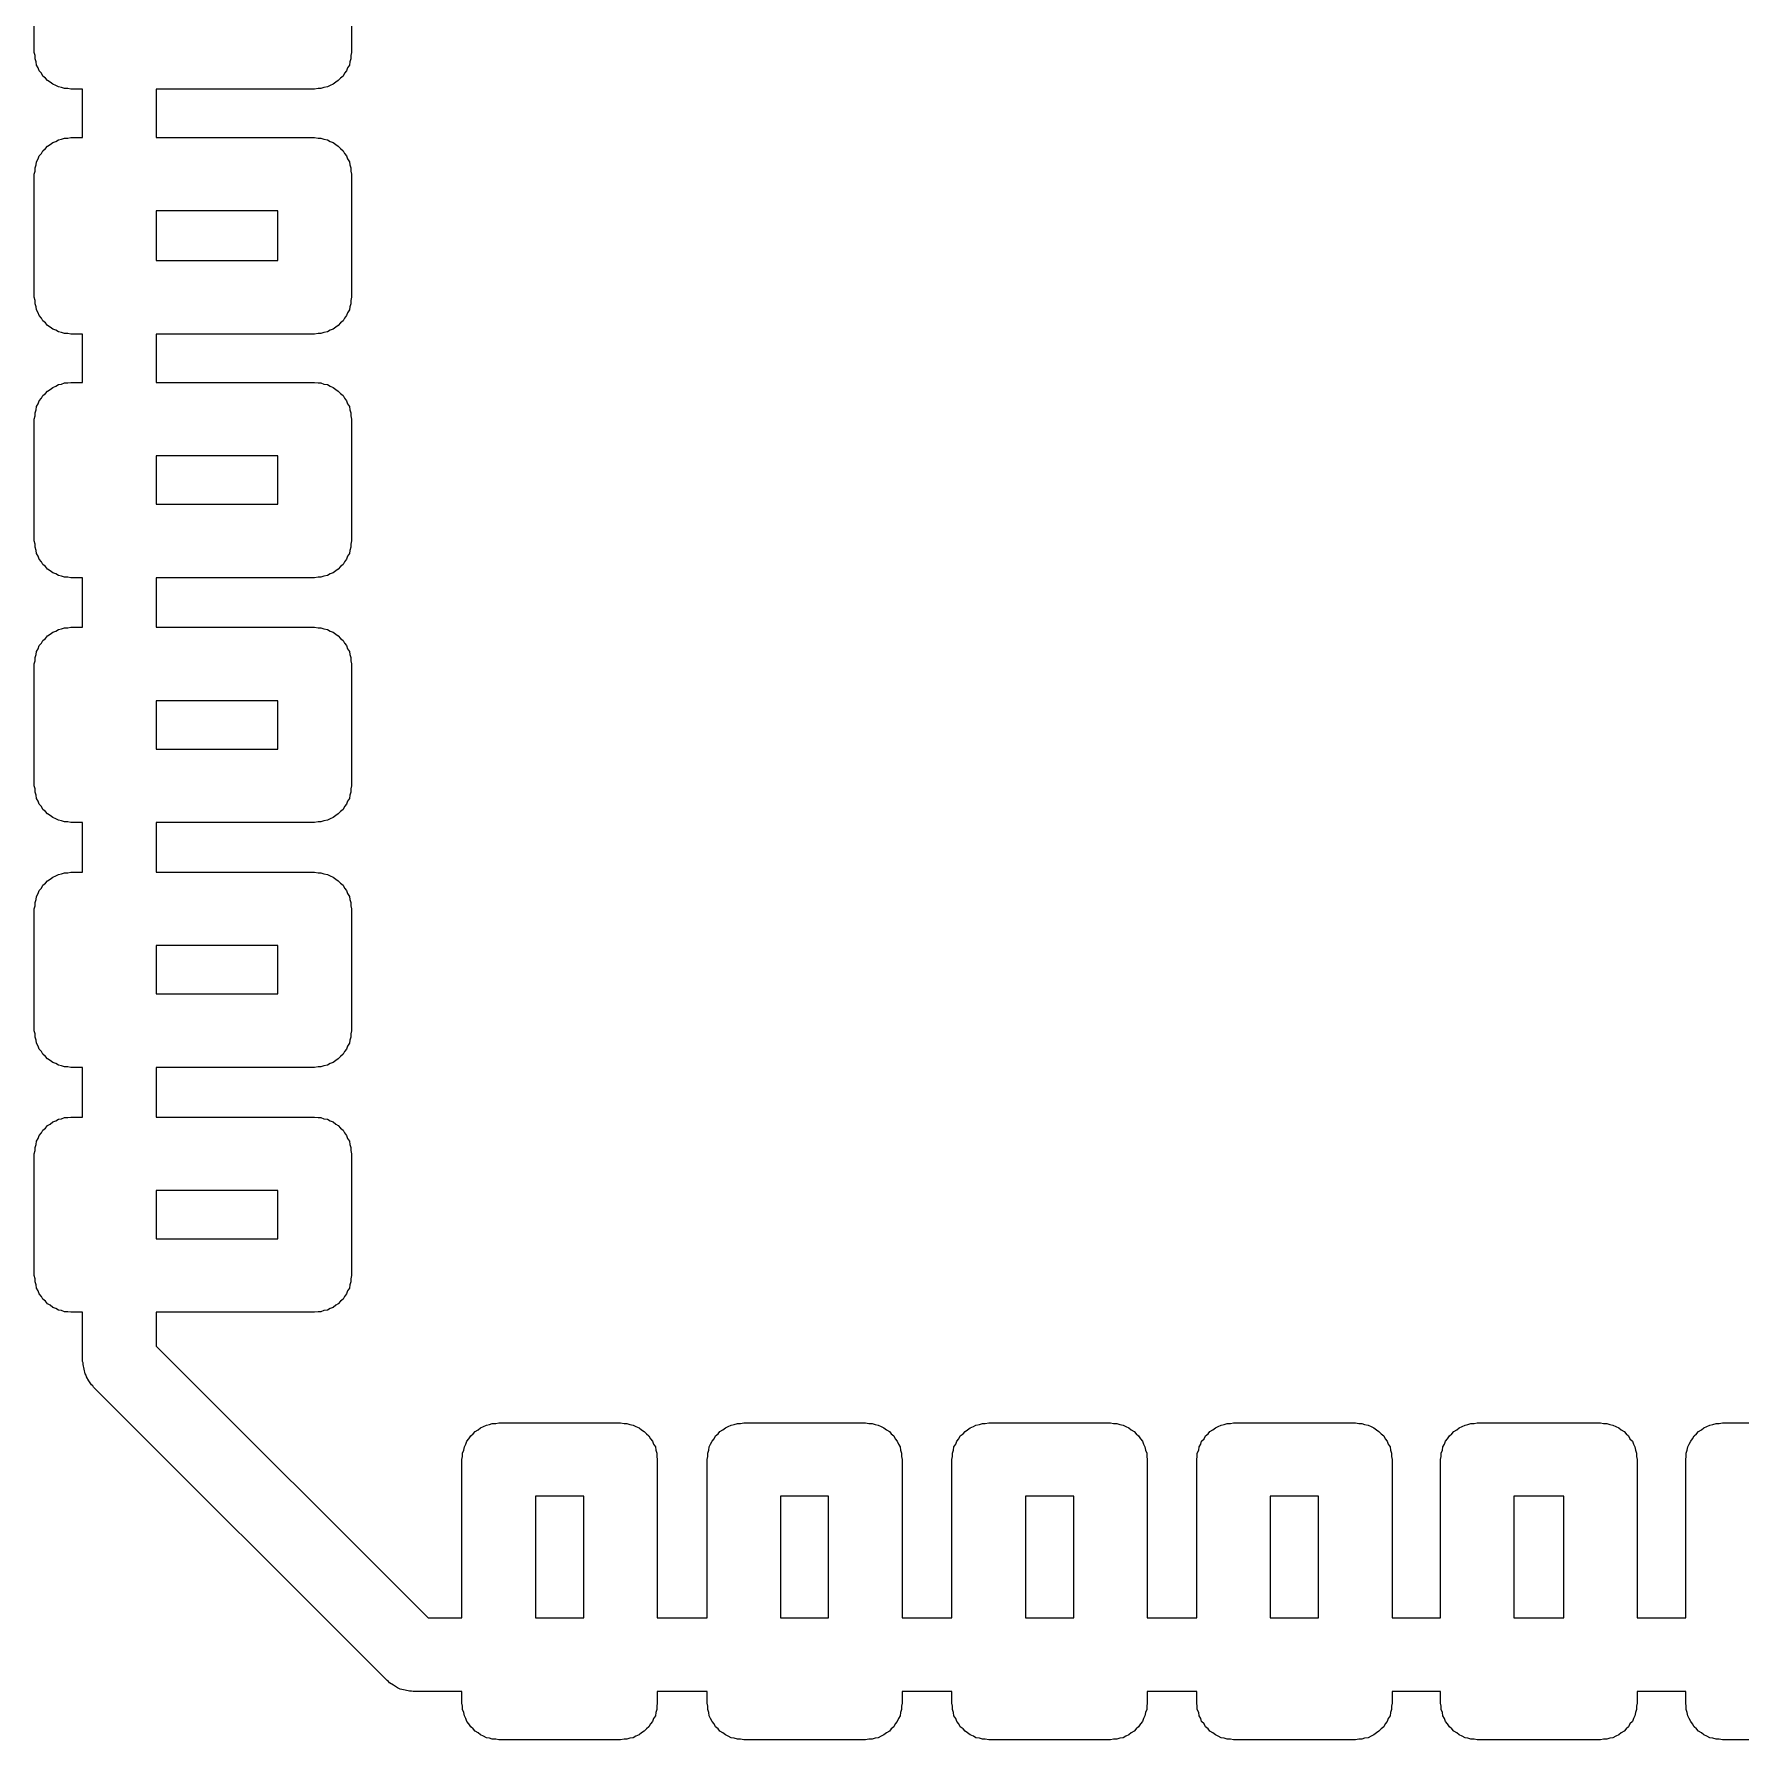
# Model space of a CAD drawing. Extents: x 17 to 274, y -105 to -6.
# Drawn here: x 143.427 to 146.913, y -53.073 to -49.587 of the extents above; entities that cross this region are included whole.
import ezdxf

# ---------------------------------------------------------------- set-up
doc = ezdxf.new("R2010")
doc.units = 0
doc.header["$MEASUREMENT"] = 0
doc.layers.add('BLACK', color=7, linetype='CONTINUOUS')

msp = doc.modelspace()

# ---------------------------------------------------------------- linework, layer by layer
at = {"layer": 'Black'}
for p, q in [((143.427, -49.6245), (143.427, -49.3755)), ((144.075, -49.3755), (144.075, -49.6245)), ((143.429, -49.6309), (143.427, -49.6245)), ((143.429, -49.6375), (143.429, -49.6309)), ((143.431, -49.6437), (143.429, -49.6375)), ((143.432, -49.6501), (143.431, -49.6437)), ((144.072, -49.6437), (144.071, -49.6501)), ((144.074, -49.6375), (144.072, -49.6437)), ((144.075, -49.6245), (144.074, -49.6309)), ((144.074, -49.6309), (144.074, -49.6375)), ((143.435, -49.6558), (143.432, -49.6501)), ((143.437, -49.662), (143.435, -49.6558)), ((143.442, -49.667), (143.437, -49.662)), ((143.445, -49.6727), (143.442, -49.667)), ((143.45, -49.6769), (143.445, -49.6727)), ((143.454, -49.6819), (143.45, -49.6769)), ((143.46, -49.6852), (143.454, -49.6819)), ((144.048, -49.6819), (144.043, -49.6852)), ((144.053, -49.6769), (144.048, -49.6819)), ((144.058, -49.6727), (144.053, -49.6769)), ((144.061, -49.667), (144.058, -49.6727)), ((144.065, -49.662), (144.061, -49.667)), ((144.067, -49.6558), (144.065, -49.662)), ((144.071, -49.6501), (144.067, -49.6558)), ((143.465, -49.6894), (143.46, -49.6852)), ((143.471, -49.6917), (143.465, -49.6894)), ((143.477, -49.6949), (143.471, -49.6917)), ((143.483, -49.6961), (143.477, -49.6949)), ((143.489, -49.6983), (143.483, -49.6961)), ((143.496, -49.6983), (143.489, -49.6983)), ((143.502, -49.6995), (143.496, -49.6983)), ((143.526, -49.6995), (143.502, -49.6995)), ((143.526, -49.7984), (143.526, -49.6995)), ((144, -49.6995), (143.676, -49.6995)), ((143.676, -49.6995), (143.676, -49.7984)), ((144.007, -49.6983), (144, -49.6995)), ((144.013, -49.6983), (144.007, -49.6983)), ((144.019, -49.6961), (144.013, -49.6983)), ((144.026, -49.6949), (144.019, -49.6961)), ((144.032, -49.6917), (144.026, -49.6949)), ((144.038, -49.6894), (144.032, -49.6917)), ((144.043, -49.6852), (144.038, -49.6894)), ((143.445, -49.8252), (143.45, -49.821)), ((143.45, -49.821), (143.454, -49.8159)), ((143.454, -49.8159), (143.46, -49.8126)), ((143.46, -49.8126), (143.465, -49.8084)), ((143.465, -49.8084), (143.471, -49.8062)), ((143.471, -49.8062), (143.477, -49.8029)), ((143.477, -49.8029), (143.483, -49.8018)), ((143.483, -49.8018), (143.489, -49.7995)), ((143.489, -49.7995), (143.496, -49.7995)), ((143.496, -49.7995), (143.502, -49.7984)), ((143.502, -49.7984), (143.526, -49.7984)), ((143.676, -49.7984), (144, -49.7984)), ((144, -49.7984), (144.007, -49.7995)), ((144.007, -49.7995), (144.013, -49.7995)), ((144.013, -49.7995), (144.019, -49.8018)), ((144.019, -49.8018), (144.026, -49.8029)), ((144.026, -49.8029), (144.032, -49.8062)), ((144.032, -49.8062), (144.038, -49.8084)), ((144.038, -49.8084), (144.043, -49.8126)), ((144.043, -49.8126), (144.048, -49.8159)), ((144.048, -49.8159), (144.053, -49.821)), ((144.053, -49.821), (144.058, -49.8252)), ((143.429, -49.8604), (143.431, -49.8542)), ((143.431, -49.8542), (143.432, -49.8477)), ((143.432, -49.8477), (143.435, -49.842)), ((143.435, -49.842), (143.437, -49.8359)), ((143.437, -49.8359), (143.442, -49.8309)), ((143.442, -49.8309), (143.445, -49.8252)), ((144.058, -49.8252), (144.061, -49.8309)), ((144.061, -49.8309), (144.065, -49.8359)), ((144.065, -49.8359), (144.067, -49.842)), ((144.067, -49.842), (144.071, -49.8477)), ((144.071, -49.8477), (144.072, -49.8542)), ((144.072, -49.8542), (144.074, -49.8604)), ((143.427, -49.8734), (143.429, -49.8669)), ((143.427, -50.1248), (143.427, -49.8734)), ((143.429, -49.8669), (143.429, -49.8604)), ((144.074, -49.8604), (144.074, -49.8669)), ((144.074, -49.8669), (144.075, -49.8734)), ((144.075, -49.8734), (144.075, -50.1248)), ((143.676, -49.9484), (143.676, -50.0498)), ((143.925, -49.9484), (143.676, -49.9484)), ((143.925, -50.0498), (143.925, -49.9484)), ((143.676, -50.0498), (143.925, -50.0498)), ((143.429, -50.1313), (143.427, -50.1248)), ((143.429, -50.1379), (143.429, -50.1313)), ((144.075, -50.1248), (144.074, -50.1313)), ((144.074, -50.1313), (144.074, -50.1379)), ((143.431, -50.144), (143.429, -50.1379)), ((143.432, -50.1505), (143.431, -50.144)), ((143.435, -50.1562), (143.432, -50.1505)), ((143.437, -50.1623), (143.435, -50.1562)), ((143.442, -50.1674), (143.437, -50.1623)), ((143.445, -50.173), (143.442, -50.1674)), ((144.061, -50.1674), (144.058, -50.173)), ((144.065, -50.1623), (144.061, -50.1674)), ((144.067, -50.1562), (144.065, -50.1623)), ((144.071, -50.1505), (144.067, -50.1562)), ((144.072, -50.144), (144.071, -50.1505)), ((144.074, -50.1379), (144.072, -50.144)), ((143.45, -50.1773), (143.445, -50.173)), ((143.454, -50.1823), (143.45, -50.1773)), ((143.46, -50.1856), (143.454, -50.1823)), ((143.465, -50.1898), (143.46, -50.1856)), ((143.471, -50.192), (143.465, -50.1898)), ((143.477, -50.1953), (143.471, -50.192)), ((143.483, -50.1965), (143.477, -50.1953)), ((143.489, -50.1987), (143.483, -50.1965)), ((143.496, -50.1987), (143.489, -50.1987)), ((143.502, -50.1998), (143.496, -50.1987)), ((143.526, -50.1998), (143.502, -50.1998)), ((143.526, -50.2988), (143.526, -50.1998)), ((144, -50.1998), (143.676, -50.1998)), ((143.676, -50.1998), (143.676, -50.2988)), ((144.007, -50.1987), (144, -50.1998)), ((144.013, -50.1987), (144.007, -50.1987)), ((144.019, -50.1965), (144.013, -50.1987)), ((144.026, -50.1953), (144.019, -50.1965)), ((144.032, -50.192), (144.026, -50.1953)), ((144.038, -50.1898), (144.032, -50.192)), ((144.043, -50.1856), (144.038, -50.1898)), ((144.048, -50.1823), (144.043, -50.1856)), ((144.053, -50.1773), (144.048, -50.1823)), ((144.058, -50.173), (144.053, -50.1773)), ((143.46, -50.313), (143.465, -50.3088)), ((143.465, -50.3088), (143.471, -50.3066)), ((143.471, -50.3066), (143.477, -50.3033)), ((143.477, -50.3033), (143.483, -50.3021)), ((143.483, -50.3021), (143.489, -50.2999)), ((143.489, -50.2999), (143.496, -50.2999)), ((143.496, -50.2999), (143.502, -50.2988)), ((143.502, -50.2988), (143.526, -50.2988)), ((143.676, -50.2988), (144, -50.2988)), ((144, -50.2988), (144.007, -50.2999)), ((144.007, -50.2999), (144.013, -50.2999)), ((144.013, -50.2999), (144.019, -50.3021)), ((144.019, -50.3021), (144.026, -50.3033)), ((144.026, -50.3033), (144.032, -50.3066)), ((144.032, -50.3066), (144.038, -50.3088)), ((144.038, -50.3088), (144.043, -50.313)), ((143.432, -50.3481), (143.435, -50.3424)), ((143.435, -50.3424), (143.437, -50.3363)), ((143.437, -50.3363), (143.442, -50.3312)), ((143.442, -50.3312), (143.445, -50.3256)), ((143.445, -50.3256), (143.45, -50.3213)), ((143.45, -50.3213), (143.454, -50.3163)), ((143.454, -50.3163), (143.46, -50.313)), ((144.043, -50.313), (144.048, -50.3163)), ((144.048, -50.3163), (144.053, -50.3213)), ((144.053, -50.3213), (144.058, -50.3256)), ((144.058, -50.3256), (144.061, -50.3312)), ((144.061, -50.3312), (144.065, -50.3363)), ((144.065, -50.3363), (144.067, -50.3424)), ((144.067, -50.3424), (144.071, -50.3481)), ((143.427, -50.3738), (143.429, -50.3673)), ((143.427, -50.6227), (143.427, -50.3738)), ((143.429, -50.3607), (143.431, -50.3546)), ((143.429, -50.3673), (143.429, -50.3607)), ((143.431, -50.3546), (143.432, -50.3481)), ((144.071, -50.3481), (144.072, -50.3546)), ((144.072, -50.3546), (144.074, -50.3607)), ((144.074, -50.3607), (144.074, -50.3673)), ((144.074, -50.3673), (144.075, -50.3738)), ((144.075, -50.3738), (144.075, -50.6227)), ((143.676, -50.4488), (143.676, -50.5477)), ((143.925, -50.4488), (143.676, -50.4488)), ((143.925, -50.5477), (143.925, -50.4488)), ((143.676, -50.5477), (143.925, -50.5477)), ((143.429, -50.6291), (143.427, -50.6227)), ((144.075, -50.6227), (144.074, -50.6291)), ((143.429, -50.6357), (143.429, -50.6291)), ((143.431, -50.6419), (143.429, -50.6357)), ((143.432, -50.6483), (143.431, -50.6419)), ((143.435, -50.654), (143.432, -50.6483)), ((143.437, -50.6602), (143.435, -50.654)), ((144.067, -50.654), (144.065, -50.6602)), ((144.071, -50.6483), (144.067, -50.654)), ((144.072, -50.6419), (144.071, -50.6483)), ((144.074, -50.6357), (144.072, -50.6419)), ((144.074, -50.6291), (144.074, -50.6357)), ((143.442, -50.6652), (143.437, -50.6602)), ((143.445, -50.6709), (143.442, -50.6652)), ((143.45, -50.6751), (143.445, -50.6709)), ((143.454, -50.6801), (143.45, -50.6751)), ((143.46, -50.6834), (143.454, -50.6801)), ((143.465, -50.6876), (143.46, -50.6834)), ((143.471, -50.6899), (143.465, -50.6876)), ((143.477, -50.6932), (143.471, -50.6899)), ((143.483, -50.6943), (143.477, -50.6932)), ((144.026, -50.6932), (144.019, -50.6943)), ((144.032, -50.6899), (144.026, -50.6932)), ((144.038, -50.6876), (144.032, -50.6899)), ((144.043, -50.6834), (144.038, -50.6876)), ((144.048, -50.6801), (144.043, -50.6834)), ((144.053, -50.6751), (144.048, -50.6801)), ((144.058, -50.6709), (144.053, -50.6751)), ((144.061, -50.6652), (144.058, -50.6709)), ((144.065, -50.6602), (144.061, -50.6652)), ((143.489, -50.6965), (143.483, -50.6943)), ((143.496, -50.6965), (143.489, -50.6965)), ((143.502, -50.6977), (143.496, -50.6965)), ((143.526, -50.6977), (143.502, -50.6977)), ((143.526, -50.7991), (143.526, -50.6977)), ((144, -50.6977), (143.676, -50.6977)), ((143.676, -50.6977), (143.676, -50.7991)), ((144.007, -50.6965), (144, -50.6977)), ((144.013, -50.6965), (144.007, -50.6965)), ((144.019, -50.6943), (144.013, -50.6965)), ((143.437, -50.8366), (143.442, -50.8316)), ((143.442, -50.8316), (143.445, -50.8259)), ((143.445, -50.8259), (143.45, -50.8217)), ((143.45, -50.8217), (143.454, -50.8167)), ((143.454, -50.8167), (143.46, -50.8134)), ((143.46, -50.8134), (143.465, -50.8092)), ((143.465, -50.8092), (143.471, -50.8069)), ((143.471, -50.8069), (143.477, -50.8037)), ((143.477, -50.8037), (143.483, -50.8025)), ((143.483, -50.8025), (143.489, -50.8003)), ((143.489, -50.8003), (143.496, -50.8003)), ((143.496, -50.8003), (143.502, -50.7991)), ((143.502, -50.7991), (143.526, -50.7991)), ((143.676, -50.7991), (144, -50.7991)), ((144, -50.7991), (144.007, -50.8003)), ((144.007, -50.8003), (144.013, -50.8003)), ((144.013, -50.8003), (144.019, -50.8025)), ((144.019, -50.8025), (144.026, -50.8037)), ((144.026, -50.8037), (144.032, -50.8069)), ((144.032, -50.8069), (144.038, -50.8092)), ((144.038, -50.8092), (144.043, -50.8134)), ((144.043, -50.8134), (144.048, -50.8167)), ((144.048, -50.8167), (144.053, -50.8217)), ((144.053, -50.8217), (144.058, -50.8259)), ((144.058, -50.8259), (144.061, -50.8316)), ((144.061, -50.8316), (144.065, -50.8366)), ((143.427, -50.8741), (143.429, -50.8677)), ((143.429, -50.8611), (143.431, -50.8549)), ((143.429, -50.8677), (143.429, -50.8611)), ((143.431, -50.8549), (143.432, -50.8485)), ((143.432, -50.8485), (143.435, -50.8428)), ((143.435, -50.8428), (143.437, -50.8366)), ((144.065, -50.8366), (144.067, -50.8428)), ((144.067, -50.8428), (144.071, -50.8485)), ((144.071, -50.8485), (144.072, -50.8549)), ((144.072, -50.8549), (144.074, -50.8611)), ((144.074, -50.8611), (144.074, -50.8677)), ((144.074, -50.8677), (144.075, -50.8741)), ((143.427, -51.1231), (143.427, -50.8741)), ((144.075, -50.8741), (144.075, -51.1231)), ((143.676, -50.9491), (143.676, -51.0481)), ((143.925, -50.9491), (143.676, -50.9491)), ((143.925, -51.0481), (143.925, -50.9491)), ((143.676, -51.0481), (143.925, -51.0481)), ((143.429, -51.1295), (143.427, -51.1231)), ((143.429, -51.1361), (143.429, -51.1295)), ((143.431, -51.1423), (143.429, -51.1361)), ((143.432, -51.1487), (143.431, -51.1423)), ((144.072, -51.1423), (144.071, -51.1487)), ((144.074, -51.1361), (144.072, -51.1423)), ((144.075, -51.1231), (144.074, -51.1295)), ((144.074, -51.1295), (144.074, -51.1361)), ((143.435, -51.1544), (143.432, -51.1487)), ((143.437, -51.1606), (143.435, -51.1544)), ((143.442, -51.1656), (143.437, -51.1606)), ((143.445, -51.1713), (143.442, -51.1656)), ((143.45, -51.1755), (143.445, -51.1713)), ((143.454, -51.1805), (143.45, -51.1755)), ((143.46, -51.1838), (143.454, -51.1805)), ((144.048, -51.1805), (144.043, -51.1838)), ((144.053, -51.1755), (144.048, -51.1805)), ((144.058, -51.1713), (144.053, -51.1755)), ((144.061, -51.1656), (144.058, -51.1713)), ((144.065, -51.1606), (144.061, -51.1656)), ((144.067, -51.1544), (144.065, -51.1606)), ((144.071, -51.1487), (144.067, -51.1544)), ((143.465, -51.188), (143.46, -51.1838)), ((143.471, -51.1903), (143.465, -51.188)), ((143.477, -51.1935), (143.471, -51.1903)), ((143.483, -51.1947), (143.477, -51.1935)), ((143.489, -51.1969), (143.483, -51.1947)), ((143.496, -51.1969), (143.489, -51.1969)), ((143.502, -51.1981), (143.496, -51.1969)), ((143.526, -51.1981), (143.502, -51.1981)), ((143.526, -51.2995), (143.526, -51.1981)), ((144, -51.1981), (143.676, -51.1981)), ((143.676, -51.1981), (143.676, -51.2995)), ((144.007, -51.1969), (144, -51.1981)), ((144.013, -51.1969), (144.007, -51.1969)), ((144.019, -51.1947), (144.013, -51.1969)), ((144.026, -51.1935), (144.019, -51.1947)), ((144.032, -51.1903), (144.026, -51.1935)), ((144.038, -51.188), (144.032, -51.1903)), ((144.043, -51.1838), (144.038, -51.188)), ((143.45, -51.3221), (143.454, -51.3171)), ((143.454, -51.3171), (143.46, -51.3138)), ((143.46, -51.3138), (143.465, -51.3096)), ((143.465, -51.3096), (143.471, -51.3073)), ((143.471, -51.3073), (143.477, -51.304)), ((143.477, -51.304), (143.483, -51.3029)), ((143.483, -51.3029), (143.489, -51.3007)), ((143.489, -51.3007), (143.496, -51.3007)), ((143.496, -51.3007), (143.502, -51.2995)), ((143.502, -51.2995), (143.526, -51.2995)), ((143.676, -51.2995), (144, -51.2995)), ((144, -51.2995), (144.007, -51.3007)), ((144.007, -51.3007), (144.013, -51.3007)), ((144.013, -51.3007), (144.019, -51.3029)), ((144.019, -51.3029), (144.026, -51.304)), ((144.026, -51.304), (144.032, -51.3073)), ((144.032, -51.3073), (144.038, -51.3096)), ((144.038, -51.3096), (144.043, -51.3138)), ((144.043, -51.3138), (144.048, -51.3171)), ((144.048, -51.3171), (144.053, -51.3221)), ((143.429, -51.3615), (143.431, -51.3553)), ((143.431, -51.3553), (143.432, -51.3489)), ((143.432, -51.3489), (143.435, -51.3432)), ((143.435, -51.3432), (143.437, -51.337)), ((143.437, -51.337), (143.442, -51.332)), ((143.442, -51.332), (143.445, -51.3263)), ((143.445, -51.3263), (143.45, -51.3221)), ((144.053, -51.3221), (144.058, -51.3263)), ((144.058, -51.3263), (144.061, -51.332)), ((144.061, -51.332), (144.065, -51.337)), ((144.065, -51.337), (144.067, -51.3432)), ((144.067, -51.3432), (144.071, -51.3489)), ((144.071, -51.3489), (144.072, -51.3553)), ((144.072, -51.3553), (144.074, -51.3615)), ((143.427, -51.3745), (143.429, -51.3681)), ((143.427, -51.6234), (143.427, -51.3745)), ((143.429, -51.3681), (143.429, -51.3615)), ((144.074, -51.3615), (144.074, -51.3681)), ((144.074, -51.3681), (144.075, -51.3745)), ((144.075, -51.3745), (144.075, -51.6234)), ((143.676, -51.4495), (143.676, -51.5484)), ((143.925, -51.4495), (143.676, -51.4495)), ((143.925, -51.5484), (143.925, -51.4495)), ((143.676, -51.5484), (143.925, -51.5484)), ((143.429, -51.6299), (143.427, -51.6234)), ((143.429, -51.6365), (143.429, -51.6299)), ((144.075, -51.6234), (144.074, -51.6299)), ((144.074, -51.6299), (144.074, -51.6365)), ((143.431, -51.6426), (143.429, -51.6365)), ((143.432, -51.6491), (143.431, -51.6426)), ((143.435, -51.6548), (143.432, -51.6491)), ((143.437, -51.6609), (143.435, -51.6548)), ((143.442, -51.666), (143.437, -51.6609)), ((143.445, -51.6716), (143.442, -51.666)), ((144.061, -51.666), (144.058, -51.6716)), ((144.065, -51.6609), (144.061, -51.666)), ((144.067, -51.6548), (144.065, -51.6609)), ((144.071, -51.6491), (144.067, -51.6548)), ((144.072, -51.6426), (144.071, -51.6491)), ((144.074, -51.6365), (144.072, -51.6426)), ((143.45, -51.6759), (143.445, -51.6716)), ((143.454, -51.6809), (143.45, -51.6759)), ((143.46, -51.6842), (143.454, -51.6809)), ((143.465, -51.6884), (143.46, -51.6842)), ((143.471, -51.6906), (143.465, -51.6884)), ((143.477, -51.6939), (143.471, -51.6906)), ((143.483, -51.6951), (143.477, -51.6939)), ((143.489, -51.6973), (143.483, -51.6951)), ((143.496, -51.6973), (143.489, -51.6973)), ((143.502, -51.6984), (143.496, -51.6973)), ((143.526, -51.6984), (143.502, -51.6984)), ((143.526, -51.7999), (143.526, -51.6984)), ((144, -51.6984), (143.676, -51.6984)), ((143.676, -51.6984), (143.676, -51.7999)), ((144.007, -51.6973), (144, -51.6984)), ((144.013, -51.6973), (144.007, -51.6973)), ((144.019, -51.6951), (144.013, -51.6973)), ((144.026, -51.6939), (144.019, -51.6951)), ((144.032, -51.6906), (144.026, -51.6939)), ((144.038, -51.6884), (144.032, -51.6906)), ((144.043, -51.6842), (144.038, -51.6884)), ((144.048, -51.6809), (144.043, -51.6842)), ((144.053, -51.6759), (144.048, -51.6809)), ((144.058, -51.6716), (144.053, -51.6759)), ((143.465, -51.8099), (143.471, -51.8077)), ((143.471, -51.8077), (143.477, -51.8044)), ((143.477, -51.8044), (143.483, -51.8033)), ((143.483, -51.8033), (143.489, -51.801)), ((143.489, -51.801), (143.496, -51.801)), ((143.496, -51.801), (143.502, -51.7999)), ((143.502, -51.7999), (143.526, -51.7999)), ((143.676, -51.7999), (144, -51.7999)), ((144, -51.7999), (144.007, -51.801)), ((144.007, -51.801), (144.013, -51.801)), ((144.013, -51.801), (144.019, -51.8033)), ((144.019, -51.8033), (144.026, -51.8044)), ((144.026, -51.8044), (144.032, -51.8077)), ((144.032, -51.8077), (144.038, -51.8099)), ((143.432, -51.8492), (143.435, -51.8436)), ((143.435, -51.8436), (143.437, -51.8374)), ((143.437, -51.8374), (143.442, -51.8324)), ((143.442, -51.8324), (143.445, -51.8267)), ((143.445, -51.8267), (143.45, -51.8225)), ((143.45, -51.8225), (143.454, -51.8174)), ((143.454, -51.8174), (143.46, -51.8142)), ((143.46, -51.8142), (143.465, -51.8099)), ((144.038, -51.8099), (144.043, -51.8142)), ((144.043, -51.8142), (144.048, -51.8174)), ((144.048, -51.8174), (144.053, -51.8225)), ((144.053, -51.8225), (144.058, -51.8267)), ((144.058, -51.8267), (144.061, -51.8324)), ((144.061, -51.8324), (144.065, -51.8374)), ((144.065, -51.8374), (144.067, -51.8436)), ((144.067, -51.8436), (144.071, -51.8492)), ((143.427, -51.8749), (143.429, -51.8684)), ((143.427, -52.1238), (143.427, -51.8749)), ((143.429, -51.8619), (143.431, -51.8557)), ((143.429, -51.8684), (143.429, -51.8619)), ((143.431, -51.8557), (143.432, -51.8492)), ((144.071, -51.8492), (144.072, -51.8557)), ((144.072, -51.8557), (144.074, -51.8619)), ((144.074, -51.8619), (144.074, -51.8684)), ((144.074, -51.8684), (144.075, -51.8749)), ((144.075, -51.8749), (144.075, -52.1238)), ((143.676, -51.9499), (143.676, -52.0488)), ((143.925, -51.9499), (143.676, -51.9499)), ((143.925, -52.0488), (143.925, -51.9499)), ((143.676, -52.0488), (143.925, -52.0488)), ((143.429, -52.1303), (143.427, -52.1238)), ((143.429, -52.1368), (143.429, -52.1303)), ((143.431, -52.143), (143.429, -52.1368)), ((143.432, -52.1495), (143.431, -52.143)), ((143.435, -52.1552), (143.432, -52.1495)), ((143.437, -52.1613), (143.435, -52.1552)), ((144.067, -52.1552), (144.065, -52.1613)), ((144.071, -52.1495), (144.067, -52.1552)), ((144.072, -52.143), (144.071, -52.1495)), ((144.074, -52.1368), (144.072, -52.143)), ((144.075, -52.1238), (144.074, -52.1303)), ((144.074, -52.1303), (144.074, -52.1368)), ((143.442, -52.1663), (143.437, -52.1613)), ((143.445, -52.172), (143.442, -52.1663)), ((143.45, -52.1762), (143.445, -52.172)), ((143.454, -52.1813), (143.45, -52.1762)), ((143.46, -52.1846), (143.454, -52.1813)), ((143.465, -52.1888), (143.46, -52.1846)), ((143.471, -52.191), (143.465, -52.1888)), ((143.477, -52.1943), (143.471, -52.191)), ((144.032, -52.191), (144.026, -52.1943)), ((144.038, -52.1888), (144.032, -52.191)), ((144.043, -52.1846), (144.038, -52.1888)), ((144.048, -52.1813), (144.043, -52.1846)), ((144.053, -52.1762), (144.048, -52.1813)), ((144.058, -52.172), (144.053, -52.1762)), ((144.061, -52.1663), (144.058, -52.172)), ((144.065, -52.1613), (144.061, -52.1663)), ((143.483, -52.1954), (143.477, -52.1943)), ((143.489, -52.1977), (143.483, -52.1954)), ((143.496, -52.1977), (143.489, -52.1977)), ((143.502, -52.1988), (143.496, -52.1977)), ((143.526, -52.1988), (143.502, -52.1988)), ((143.526, -52.2991), (143.526, -52.1988)), ((144, -52.1988), (143.676, -52.1988)), ((143.676, -52.1988), (143.676, -52.268)), ((144.007, -52.1977), (144, -52.1988)), ((144.013, -52.1977), (144.007, -52.1977)), ((144.019, -52.1954), (144.013, -52.1977)), ((144.026, -52.1943), (144.019, -52.1954)), ((143.676, -52.268), (144.232, -52.8235)), ((143.527, -52.3023), (143.526, -52.2991)), ((143.527, -52.3056), (143.527, -52.3023)), ((143.529, -52.3151), (143.527, -52.3056)), ((143.531, -52.3247), (143.529, -52.3151)), ((143.533, -52.3276), (143.531, -52.3247)), ((143.534, -52.3308), (143.533, -52.3276)), ((143.539, -52.3388), (143.534, -52.3308)), ((143.544, -52.3473), (143.539, -52.3388)), ((143.547, -52.3494), (143.544, -52.3473)), ((143.548, -52.3521), (143.547, -52.3494)), ((144.148, -52.9516), (143.548, -52.3521)), ((144.334, -52.439), (144.339, -52.4348)), ((144.339, -52.4348), (144.345, -52.4325)), ((144.345, -52.4325), (144.351, -52.4293)), ((144.351, -52.4293), (144.357, -52.4281)), ((144.357, -52.4281), (144.363, -52.4259)), ((144.363, -52.4259), (144.37, -52.4259)), ((144.37, -52.4259), (144.376, -52.4247)), ((144.376, -52.4247), (144.625, -52.4247)), ((144.625, -52.4247), (144.632, -52.4259)), ((144.632, -52.4259), (144.638, -52.4259)), ((144.638, -52.4259), (144.644, -52.4281)), ((144.644, -52.4281), (144.651, -52.4293)), ((144.651, -52.4293), (144.656, -52.4325)), ((144.656, -52.4325), (144.663, -52.4348)), ((144.663, -52.4348), (144.668, -52.439)), ((144.834, -52.439), (144.839, -52.4348)), ((144.839, -52.4348), (144.845, -52.4325)), ((144.845, -52.4325), (144.851, -52.4293)), ((144.851, -52.4293), (144.857, -52.4281)), ((144.857, -52.4281), (144.864, -52.4259)), ((144.864, -52.4259), (144.87, -52.4259)), ((144.87, -52.4259), (144.877, -52.4247)), ((144.877, -52.4247), (145.125, -52.4247)), ((145.125, -52.4247), (145.132, -52.4259)), ((145.132, -52.4259), (145.139, -52.4259)), ((145.139, -52.4259), (145.145, -52.4281)), ((145.145, -52.4281), (145.151, -52.4293)), ((145.151, -52.4293), (145.157, -52.4325)), ((145.157, -52.4325), (145.163, -52.4348)), ((145.163, -52.4348), (145.168, -52.439)), ((145.334, -52.439), (145.339, -52.4348)), ((145.339, -52.4348), (145.346, -52.4325)), ((145.346, -52.4325), (145.351, -52.4293)), ((145.351, -52.4293), (145.358, -52.4281)), ((145.358, -52.4281), (145.364, -52.4259)), ((145.364, -52.4259), (145.37, -52.4259)), ((145.37, -52.4259), (145.377, -52.4247)), ((145.377, -52.4247), (145.626, -52.4247)), ((145.626, -52.4247), (145.632, -52.4259)), ((145.632, -52.4259), (145.639, -52.4259)), ((145.639, -52.4259), (145.645, -52.4281)), ((145.645, -52.4281), (145.652, -52.4293)), ((145.652, -52.4293), (145.657, -52.4325)), ((145.657, -52.4325), (145.663, -52.4348)), ((145.663, -52.4348), (145.668, -52.439)), ((145.835, -52.439), (145.84, -52.4348)), ((145.84, -52.4348), (145.846, -52.4325)), ((145.846, -52.4325), (145.852, -52.4293)), ((145.852, -52.4293), (145.858, -52.4281)), ((145.858, -52.4281), (145.864, -52.4259)), ((145.864, -52.4259), (145.871, -52.4259)), ((145.871, -52.4259), (145.877, -52.4247)), ((145.877, -52.4247), (146.126, -52.4247)), ((146.126, -52.4247), (146.133, -52.4259)), ((146.133, -52.4259), (146.139, -52.4259)), ((146.139, -52.4259), (146.145, -52.4281)), ((146.145, -52.4281), (146.152, -52.4293)), ((146.152, -52.4293), (146.158, -52.4325)), ((146.158, -52.4325), (146.164, -52.4348)), ((146.164, -52.4348), (146.169, -52.439)), ((146.333, -52.439), (146.338, -52.4348)), ((146.338, -52.4348), (146.344, -52.4325)), ((146.344, -52.4325), (146.35, -52.4293)), ((146.35, -52.4293), (146.356, -52.4281)), ((146.356, -52.4281), (146.362, -52.4259)), ((146.362, -52.4259), (146.369, -52.4259)), ((146.369, -52.4259), (146.375, -52.4247)), ((146.375, -52.4247), (146.627, -52.4247)), ((146.627, -52.4247), (146.633, -52.4259)), ((146.633, -52.4259), (146.64, -52.4259)), ((146.64, -52.4259), (146.646, -52.4281)), ((146.646, -52.4281), (146.652, -52.4293)), ((146.652, -52.4293), (146.658, -52.4325)), ((146.658, -52.4325), (146.664, -52.4348)), ((146.664, -52.4348), (146.669, -52.439)), ((146.833, -52.439), (146.838, -52.4348)), ((146.838, -52.4348), (146.844, -52.4325)), ((146.844, -52.4325), (146.85, -52.4293)), ((146.85, -52.4293), (146.856, -52.4281)), ((146.856, -52.4281), (146.863, -52.4259)), ((146.863, -52.4259), (146.869, -52.4259)), ((146.869, -52.4259), (146.876, -52.4247)), ((146.876, -52.4247), (147.124, -52.4247)), ((144.306, -52.4741), (144.309, -52.4684)), ((144.309, -52.4684), (144.311, -52.4622)), ((144.311, -52.4622), (144.315, -52.4572)), ((144.315, -52.4572), (144.319, -52.4515)), ((144.319, -52.4515), (144.324, -52.4473)), ((144.324, -52.4473), (144.328, -52.4423)), ((144.328, -52.4423), (144.334, -52.439)), ((144.668, -52.439), (144.673, -52.4423)), ((144.673, -52.4423), (144.678, -52.4473)), ((144.678, -52.4473), (144.683, -52.4515)), ((144.683, -52.4515), (144.686, -52.4572)), ((144.686, -52.4572), (144.69, -52.4622)), ((144.69, -52.4622), (144.692, -52.4684)), ((144.692, -52.4684), (144.696, -52.4741)), ((144.806, -52.4741), (144.809, -52.4684)), ((144.809, -52.4684), (144.812, -52.4622)), ((144.812, -52.4622), (144.816, -52.4572)), ((144.816, -52.4572), (144.819, -52.4515)), ((144.819, -52.4515), (144.824, -52.4473)), ((144.824, -52.4473), (144.828, -52.4423)), ((144.828, -52.4423), (144.834, -52.439)), ((145.168, -52.439), (145.174, -52.4423)), ((145.174, -52.4423), (145.178, -52.4473)), ((145.178, -52.4473), (145.183, -52.4515)), ((145.183, -52.4515), (145.186, -52.4572)), ((145.186, -52.4572), (145.19, -52.4622)), ((145.19, -52.4622), (145.193, -52.4684)), ((145.193, -52.4684), (145.196, -52.4741)), ((145.306, -52.4741), (145.31, -52.4684)), ((145.31, -52.4684), (145.312, -52.4622)), ((145.312, -52.4622), (145.316, -52.4572)), ((145.316, -52.4572), (145.319, -52.4515)), ((145.319, -52.4515), (145.325, -52.4473)), ((145.325, -52.4473), (145.329, -52.4423)), ((145.329, -52.4423), (145.334, -52.439)), ((145.668, -52.439), (145.674, -52.4423)), ((145.674, -52.4423), (145.678, -52.4473)), ((145.678, -52.4473), (145.683, -52.4515)), ((145.683, -52.4515), (145.687, -52.4572)), ((145.687, -52.4572), (145.691, -52.4622)), ((145.691, -52.4622), (145.693, -52.4684)), ((145.693, -52.4684), (145.696, -52.4741)), ((145.807, -52.4741), (145.81, -52.4684)), ((145.81, -52.4684), (145.812, -52.4622)), ((145.812, -52.4622), (145.817, -52.4572)), ((145.817, -52.4572), (145.82, -52.4515)), ((145.82, -52.4515), (145.825, -52.4473)), ((145.825, -52.4473), (145.829, -52.4423)), ((145.829, -52.4423), (145.835, -52.439)), ((146.169, -52.439), (146.174, -52.4423)), ((146.174, -52.4423), (146.179, -52.4473)), ((146.179, -52.4473), (146.184, -52.4515)), ((146.184, -52.4515), (146.187, -52.4572)), ((146.187, -52.4572), (146.191, -52.4622)), ((146.191, -52.4622), (146.193, -52.4684)), ((146.193, -52.4684), (146.197, -52.4741)), ((146.305, -52.4741), (146.308, -52.4684)), ((146.308, -52.4684), (146.31, -52.4622)), ((146.31, -52.4622), (146.314, -52.4572)), ((146.314, -52.4572), (146.318, -52.4515)), ((146.318, -52.4515), (146.323, -52.4473)), ((146.323, -52.4473), (146.327, -52.4423)), ((146.327, -52.4423), (146.333, -52.439)), ((146.669, -52.439), (146.675, -52.4423)), ((146.675, -52.4423), (146.679, -52.4473)), ((146.679, -52.4473), (146.684, -52.4515)), ((146.684, -52.4515), (146.687, -52.4572)), ((146.687, -52.4572), (146.692, -52.4622)), ((146.692, -52.4622), (146.694, -52.4684)), ((146.694, -52.4684), (146.697, -52.4741)), ((146.805, -52.4741), (146.808, -52.4684)), ((146.808, -52.4684), (146.811, -52.4622)), ((146.811, -52.4622), (146.815, -52.4572)), ((146.815, -52.4572), (146.818, -52.4515)), ((146.818, -52.4515), (146.823, -52.4473)), ((146.823, -52.4473), (146.827, -52.4423)), ((146.827, -52.4423), (146.833, -52.439)), ((144.301, -52.4997), (144.302, -52.4933)), ((144.301, -52.8235), (144.301, -52.4997)), ((144.302, -52.4867), (144.305, -52.4805)), ((144.302, -52.4933), (144.302, -52.4867)), ((144.305, -52.4805), (144.306, -52.4741)), ((144.696, -52.4741), (144.697, -52.4805)), ((144.697, -52.4805), (144.699, -52.4867)), ((144.699, -52.4867), (144.699, -52.4933)), ((144.699, -52.4933), (144.7, -52.4997)), ((144.7, -52.4997), (144.7, -52.8235)), ((144.802, -52.4997), (144.803, -52.4933)), ((144.802, -52.8235), (144.802, -52.4997)), ((144.803, -52.4867), (144.805, -52.4805)), ((144.803, -52.4933), (144.803, -52.4867)), ((144.805, -52.4805), (144.806, -52.4741)), ((145.196, -52.4741), (145.197, -52.4805)), ((145.197, -52.4805), (145.199, -52.4867)), ((145.199, -52.4867), (145.199, -52.4933)), ((145.199, -52.4933), (145.2, -52.4997)), ((145.2, -52.4997), (145.2, -52.8235)), ((145.302, -52.4997), (145.303, -52.4933)), ((145.302, -52.8235), (145.302, -52.4997)), ((145.303, -52.4867), (145.305, -52.4805)), ((145.303, -52.4933), (145.303, -52.4867)), ((145.305, -52.4805), (145.306, -52.4741)), ((145.696, -52.4741), (145.697, -52.4805)), ((145.697, -52.4805), (145.7, -52.4867)), ((145.7, -52.4867), (145.7, -52.4933)), ((145.7, -52.4933), (145.701, -52.4997)), ((145.701, -52.4997), (145.701, -52.8235)), ((145.802, -52.4997), (145.803, -52.4933)), ((145.802, -52.8235), (145.802, -52.4997)), ((145.803, -52.4867), (145.806, -52.4805)), ((145.803, -52.4933), (145.803, -52.4867)), ((145.806, -52.4805), (145.807, -52.4741)), ((146.197, -52.4741), (146.198, -52.4805)), ((146.198, -52.4805), (146.2, -52.4867)), ((146.2, -52.4867), (146.2, -52.4933)), ((146.2, -52.4933), (146.201, -52.4997)), ((146.201, -52.4997), (146.201, -52.8235)), ((146.3, -52.4997), (146.301, -52.4933)), ((146.3, -52.8235), (146.3, -52.4997)), ((146.301, -52.4867), (146.304, -52.4805)), ((146.301, -52.4933), (146.301, -52.4867)), ((146.304, -52.4805), (146.305, -52.4741)), ((146.697, -52.4741), (146.698, -52.4805)), ((146.698, -52.4805), (146.7, -52.4867)), ((146.7, -52.4867), (146.7, -52.4933)), ((146.7, -52.4933), (146.702, -52.4997)), ((146.702, -52.4997), (146.702, -52.8235)), ((146.801, -52.4997), (146.802, -52.4933)), ((146.801, -52.8235), (146.801, -52.4997)), ((146.802, -52.4867), (146.804, -52.4805)), ((146.802, -52.4933), (146.802, -52.4867)), ((146.804, -52.4805), (146.805, -52.4741)), ((144.451, -52.5747), (144.451, -52.8235)), ((144.55, -52.5747), (144.451, -52.5747)), ((144.55, -52.8235), (144.55, -52.5747)), ((144.952, -52.5747), (144.952, -52.8235)), ((145.05, -52.5747), (144.952, -52.5747)), ((145.05, -52.8235), (145.05, -52.5747)), ((145.452, -52.5747), (145.452, -52.8235)), ((145.551, -52.5747), (145.452, -52.5747)), ((145.551, -52.8235), (145.551, -52.5747)), ((145.952, -52.5747), (145.952, -52.8235)), ((146.051, -52.5747), (145.952, -52.5747)), ((146.051, -52.8235), (146.051, -52.5747)), ((146.45, -52.5747), (146.45, -52.8235)), ((146.552, -52.5747), (146.45, -52.5747)), ((146.552, -52.8235), (146.552, -52.5747)), ((144.232, -52.8235), (144.301, -52.8235)), ((144.451, -52.8235), (144.55, -52.8235)), ((144.7, -52.8235), (144.802, -52.8235)), ((144.952, -52.8235), (145.05, -52.8235)), ((145.2, -52.8235), (145.302, -52.8235)), ((145.452, -52.8235), (145.551, -52.8235)), ((145.701, -52.8235), (145.802, -52.8235)), ((145.952, -52.8235), (146.051, -52.8235)), ((146.201, -52.8235), (146.3, -52.8235)), ((146.45, -52.8235), (146.552, -52.8235)), ((146.702, -52.8235), (146.801, -52.8235)), ((144.151, -52.9534), (144.148, -52.9516)), ((144.153, -52.956), (144.151, -52.9534)), ((144.161, -52.9609), (144.153, -52.956)), ((144.169, -52.9665), (144.161, -52.9609)), ((144.172, -52.9673), (144.169, -52.9665)), ((144.175, -52.969), (144.172, -52.9673)), ((144.185, -52.9707), (144.175, -52.969)), ((144.194, -52.9732), (144.185, -52.9707)), ((144.198, -52.9729), (144.194, -52.9732)), ((144.201, -52.9735), (144.198, -52.9729)), ((144.301, -52.9735), (144.201, -52.9735)), ((144.301, -52.9976), (144.301, -52.9735)), ((144.802, -52.9735), (144.7, -52.9735)), ((144.7, -52.9735), (144.7, -52.9976)), ((144.802, -52.9976), (144.802, -52.9735)), ((145.302, -52.9735), (145.2, -52.9735)), ((145.2, -52.9735), (145.2, -52.9976)), ((145.302, -52.9976), (145.302, -52.9735)), ((145.802, -52.9735), (145.701, -52.9735)), ((145.701, -52.9735), (145.701, -52.9976)), ((145.802, -52.9976), (145.802, -52.9735)), ((146.3, -52.9735), (146.201, -52.9735)), ((146.201, -52.9735), (146.201, -52.9976)), ((146.3, -52.9976), (146.3, -52.9735)), ((146.801, -52.9735), (146.702, -52.9735)), ((146.702, -52.9735), (146.702, -52.9976)), ((146.801, -52.9976), (146.801, -52.9735)), ((144.302, -53.004), (144.301, -52.9976)), ((144.302, -53.0106), (144.302, -53.004)), ((144.305, -53.0168), (144.302, -53.0106)), ((144.306, -53.0232), (144.305, -53.0168)), ((144.309, -53.0289), (144.306, -53.0232)), ((144.311, -53.0351), (144.309, -53.0289)), ((144.692, -53.0289), (144.69, -53.0351)), ((144.696, -53.0232), (144.692, -53.0289)), ((144.697, -53.0168), (144.696, -53.0232)), ((144.699, -53.0106), (144.697, -53.0168)), ((144.7, -52.9976), (144.699, -53.004)), ((144.699, -53.004), (144.699, -53.0106)), ((144.803, -53.004), (144.802, -52.9976)), ((144.803, -53.0106), (144.803, -53.004)), ((144.805, -53.0168), (144.803, -53.0106)), ((144.806, -53.0232), (144.805, -53.0168)), ((144.809, -53.0289), (144.806, -53.0232)), ((144.812, -53.0351), (144.809, -53.0289)), ((145.193, -53.0289), (145.19, -53.0351)), ((145.196, -53.0232), (145.193, -53.0289)), ((145.197, -53.0168), (145.196, -53.0232)), ((145.199, -53.0106), (145.197, -53.0168)), ((145.2, -52.9976), (145.199, -53.004)), ((145.199, -53.004), (145.199, -53.0106)), ((145.303, -53.004), (145.302, -52.9976)), ((145.303, -53.0106), (145.303, -53.004)), ((145.305, -53.0168), (145.303, -53.0106)), ((145.306, -53.0232), (145.305, -53.0168)), ((145.31, -53.0289), (145.306, -53.0232)), ((145.312, -53.0351), (145.31, -53.0289)), ((145.693, -53.0289), (145.691, -53.0351)), ((145.696, -53.0232), (145.693, -53.0289)), ((145.697, -53.0168), (145.696, -53.0232)), ((145.7, -53.0106), (145.697, -53.0168)), ((145.701, -52.9976), (145.7, -53.004)), ((145.7, -53.004), (145.7, -53.0106)), ((145.803, -53.004), (145.802, -52.9976)), ((145.803, -53.0106), (145.803, -53.004)), ((145.806, -53.0168), (145.803, -53.0106)), ((145.807, -53.0232), (145.806, -53.0168)), ((145.81, -53.0289), (145.807, -53.0232)), ((145.812, -53.0351), (145.81, -53.0289)), ((146.193, -53.0289), (146.191, -53.0351)), ((146.197, -53.0232), (146.193, -53.0289)), ((146.198, -53.0168), (146.197, -53.0232)), ((146.2, -53.0106), (146.198, -53.0168)), ((146.201, -52.9976), (146.2, -53.004)), ((146.2, -53.004), (146.2, -53.0106)), ((146.301, -53.004), (146.3, -52.9976)), ((146.301, -53.0106), (146.301, -53.004)), ((146.304, -53.0168), (146.301, -53.0106)), ((146.305, -53.0232), (146.304, -53.0168)), ((146.308, -53.0289), (146.305, -53.0232)), ((146.31, -53.0351), (146.308, -53.0289)), ((146.694, -53.0289), (146.692, -53.0351)), ((146.697, -53.0232), (146.694, -53.0289)), ((146.698, -53.0168), (146.697, -53.0232)), ((146.7, -53.0106), (146.698, -53.0168)), ((146.702, -52.9976), (146.7, -53.004)), ((146.7, -53.004), (146.7, -53.0106)), ((146.802, -53.004), (146.801, -52.9976)), ((146.802, -53.0106), (146.802, -53.004)), ((146.804, -53.0168), (146.802, -53.0106)), ((146.805, -53.0232), (146.804, -53.0168)), ((146.808, -53.0289), (146.805, -53.0232)), ((146.811, -53.0351), (146.808, -53.0289)), ((144.315, -53.0401), (144.311, -53.0351)), ((144.319, -53.0458), (144.315, -53.0401)), ((144.324, -53.05), (144.319, -53.0458)), ((144.328, -53.055), (144.324, -53.05)), ((144.334, -53.0583), (144.328, -53.055)), ((144.339, -53.0625), (144.334, -53.0583)), ((144.345, -53.0648), (144.339, -53.0625)), ((144.663, -53.0625), (144.656, -53.0648)), ((144.668, -53.0583), (144.663, -53.0625)), ((144.673, -53.055), (144.668, -53.0583)), ((144.678, -53.05), (144.673, -53.055)), ((144.683, -53.0458), (144.678, -53.05)), ((144.686, -53.0401), (144.683, -53.0458)), ((144.69, -53.0351), (144.686, -53.0401)), ((144.816, -53.0401), (144.812, -53.0351)), ((144.819, -53.0458), (144.816, -53.0401)), ((144.824, -53.05), (144.819, -53.0458)), ((144.828, -53.055), (144.824, -53.05)), ((144.834, -53.0583), (144.828, -53.055)), ((144.839, -53.0625), (144.834, -53.0583)), ((144.845, -53.0648), (144.839, -53.0625)), ((145.163, -53.0625), (145.157, -53.0648)), ((145.168, -53.0583), (145.163, -53.0625)), ((145.174, -53.055), (145.168, -53.0583)), ((145.178, -53.05), (145.174, -53.055)), ((145.183, -53.0458), (145.178, -53.05)), ((145.186, -53.0401), (145.183, -53.0458)), ((145.19, -53.0351), (145.186, -53.0401)), ((145.316, -53.0401), (145.312, -53.0351)), ((145.319, -53.0458), (145.316, -53.0401)), ((145.325, -53.05), (145.319, -53.0458)), ((145.329, -53.055), (145.325, -53.05)), ((145.334, -53.0583), (145.329, -53.055)), ((145.339, -53.0625), (145.334, -53.0583)), ((145.346, -53.0648), (145.339, -53.0625)), ((145.663, -53.0625), (145.657, -53.0648)), ((145.668, -53.0583), (145.663, -53.0625)), ((145.674, -53.055), (145.668, -53.0583)), ((145.678, -53.05), (145.674, -53.055)), ((145.683, -53.0458), (145.678, -53.05)), ((145.687, -53.0401), (145.683, -53.0458)), ((145.691, -53.0351), (145.687, -53.0401)), ((145.817, -53.0401), (145.812, -53.0351)), ((145.82, -53.0458), (145.817, -53.0401)), ((145.825, -53.05), (145.82, -53.0458)), ((145.829, -53.055), (145.825, -53.05)), ((145.835, -53.0583), (145.829, -53.055)), ((145.84, -53.0625), (145.835, -53.0583)), ((145.846, -53.0648), (145.84, -53.0625)), ((146.164, -53.0625), (146.158, -53.0648)), ((146.169, -53.0583), (146.164, -53.0625)), ((146.174, -53.055), (146.169, -53.0583)), ((146.179, -53.05), (146.174, -53.055)), ((146.184, -53.0458), (146.179, -53.05)), ((146.187, -53.0401), (146.184, -53.0458)), ((146.191, -53.0351), (146.187, -53.0401)), ((146.314, -53.0401), (146.31, -53.0351)), ((146.318, -53.0458), (146.314, -53.0401)), ((146.323, -53.05), (146.318, -53.0458)), ((146.327, -53.055), (146.323, -53.05)), ((146.333, -53.0583), (146.327, -53.055)), ((146.338, -53.0625), (146.333, -53.0583)), ((146.344, -53.0648), (146.338, -53.0625)), ((146.664, -53.0625), (146.658, -53.0648)), ((146.669, -53.0583), (146.664, -53.0625)), ((146.675, -53.055), (146.669, -53.0583)), ((146.679, -53.05), (146.675, -53.055)), ((146.684, -53.0458), (146.679, -53.05)), ((146.687, -53.0401), (146.684, -53.0458)), ((146.692, -53.0351), (146.687, -53.0401)), ((146.815, -53.0401), (146.811, -53.0351)), ((146.818, -53.0458), (146.815, -53.0401)), ((146.823, -53.05), (146.818, -53.0458)), ((146.827, -53.055), (146.823, -53.05)), ((146.833, -53.0583), (146.827, -53.055)), ((146.838, -53.0625), (146.833, -53.0583)), ((146.844, -53.0648), (146.838, -53.0625)), ((144.351, -53.0681), (144.345, -53.0648)), ((144.357, -53.0692), (144.351, -53.0681)), ((144.363, -53.0714), (144.357, -53.0692)), ((144.37, -53.0714), (144.363, -53.0714)), ((144.376, -53.0726), (144.37, -53.0714)), ((144.625, -53.0726), (144.376, -53.0726)), ((144.632, -53.0714), (144.625, -53.0726)), ((144.638, -53.0714), (144.632, -53.0714)), ((144.644, -53.0692), (144.638, -53.0714)), ((144.651, -53.0681), (144.644, -53.0692)), ((144.656, -53.0648), (144.651, -53.0681)), ((144.851, -53.0681), (144.845, -53.0648)), ((144.857, -53.0692), (144.851, -53.0681)), ((144.864, -53.0714), (144.857, -53.0692)), ((144.87, -53.0714), (144.864, -53.0714)), ((144.877, -53.0726), (144.87, -53.0714)), ((145.125, -53.0726), (144.877, -53.0726)), ((145.132, -53.0714), (145.125, -53.0726)), ((145.139, -53.0714), (145.132, -53.0714)), ((145.145, -53.0692), (145.139, -53.0714)), ((145.151, -53.0681), (145.145, -53.0692)), ((145.157, -53.0648), (145.151, -53.0681)), ((145.351, -53.0681), (145.346, -53.0648)), ((145.358, -53.0692), (145.351, -53.0681)), ((145.364, -53.0714), (145.358, -53.0692)), ((145.37, -53.0714), (145.364, -53.0714)), ((145.377, -53.0726), (145.37, -53.0714)), ((145.626, -53.0726), (145.377, -53.0726)), ((145.632, -53.0714), (145.626, -53.0726)), ((145.639, -53.0714), (145.632, -53.0714)), ((145.645, -53.0692), (145.639, -53.0714)), ((145.652, -53.0681), (145.645, -53.0692)), ((145.657, -53.0648), (145.652, -53.0681)), ((145.852, -53.0681), (145.846, -53.0648)), ((145.858, -53.0692), (145.852, -53.0681)), ((145.864, -53.0714), (145.858, -53.0692)), ((145.871, -53.0714), (145.864, -53.0714)), ((145.877, -53.0726), (145.871, -53.0714)), ((146.126, -53.0726), (145.877, -53.0726)), ((146.133, -53.0714), (146.126, -53.0726)), ((146.139, -53.0714), (146.133, -53.0714)), ((146.145, -53.0692), (146.139, -53.0714)), ((146.152, -53.0681), (146.145, -53.0692)), ((146.158, -53.0648), (146.152, -53.0681)), ((146.35, -53.0681), (146.344, -53.0648)), ((146.356, -53.0692), (146.35, -53.0681)), ((146.362, -53.0714), (146.356, -53.0692)), ((146.369, -53.0714), (146.362, -53.0714)), ((146.375, -53.0726), (146.369, -53.0714)), ((146.627, -53.0726), (146.375, -53.0726)), ((146.633, -53.0714), (146.627, -53.0726)), ((146.64, -53.0714), (146.633, -53.0714)), ((146.646, -53.0692), (146.64, -53.0714)), ((146.652, -53.0681), (146.646, -53.0692)), ((146.658, -53.0648), (146.652, -53.0681)), ((146.85, -53.0681), (146.844, -53.0648)), ((146.856, -53.0692), (146.85, -53.0681)), ((146.863, -53.0714), (146.856, -53.0692)), ((146.869, -53.0714), (146.863, -53.0714)), ((146.876, -53.0726), (146.869, -53.0714)), ((147.124, -53.0726), (146.876, -53.0726))]:
    msp.add_line(p, q, dxfattribs=at)

doc.saveas('drawing.dxf')
